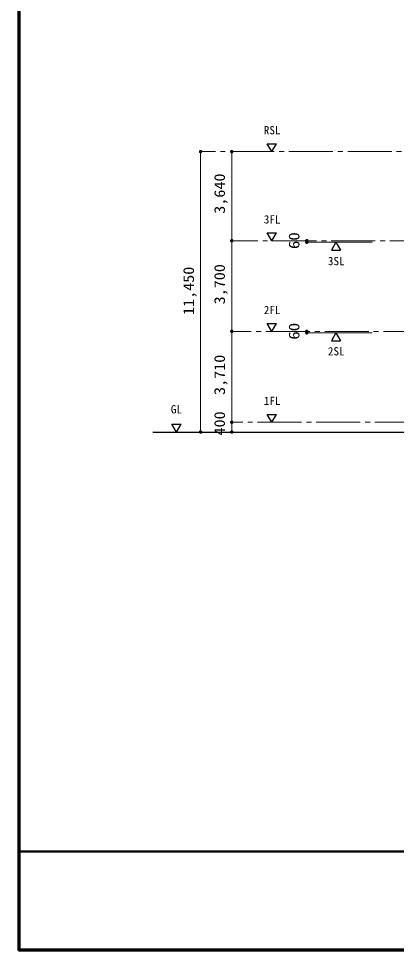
# Model space of a CAD drawing. Units: millimetres at full size, sheet at 1:200; details may follow other scales. Extents: x -55340 to 55340, y -38040 to 38040.
# Drawn here: x -55340 to -39902, y -38040 to 0 of the extents above; entities that cross this region are included whole.
import ezdxf
from ezdxf.enums import TextEntityAlignment as Align

# ---------------------------------------------------------------- set-up
doc = ezdxf.new("R2010")
doc.units = ezdxf.units.MM
doc.header["$LTSCALE"] = 200
doc.header["$PDMODE"] = 32
doc.header["$PDSIZE"] = 100
doc.linetypes.add('CHAIN2', pattern=[12, 9, -1, 1, -1])
for name, color, linetype, lineweight in [('0-5_建具(ｻｯｼ)', 4, 'Continuous', 9), ('0-A_寸法', 4, 'CHAIN2', 9), ('F-0_F-0ﾚｲﾔ', 5, 'Continuous', 50)]:
    doc.layers.add(name, color=color, linetype=linetype, lineweight=lineweight)
doc.styles.add('ＭＳ ゴシック', font='')
doc.styles.get('ＭＳ ゴシック').set_extended_font_data('MS Gothic')

msp = doc.modelspace()

# ---------------------------------------------------------------- linework, layer by layer
at = {"layer": '0-5_建具(ｻｯｼ)', "color": 2, "lineweight": 25}
for p, q in [((-44992.1, -5428.2), (-44806.6, -5106.9)), ((-44992.1, -9068.2), (-44806.6, -8746.9)), ((-42373.3, -9127.8), (-42187.8, -9449.1)), ((-44992.1, -12768.2), (-44806.6, -12446.9)), ((-42373.3, -12827.8), (-42187.8, -13149.1)), ((-44992.1, -16478.2), (-44806.6, -16156.9)), ((-48889.4, -16878.2), (-48703.8, -16556.9)), ((-49861, -16878), (-15536.2, -16878))]:
    msp.add_line(p, q, dxfattribs=at)
for points in [[(-44992.1, -5428.2), (-45177.7, -5106.9), (-44806.6, -5106.9)], [(-44992.1, -9068.2), (-45177.7, -8746.9), (-44806.6, -8746.9)], [(-42373.3, -9127.8), (-42558.8, -9449.1), (-42187.8, -9449.1)], [(-44992.1, -12768.2), (-45177.7, -12446.9), (-44806.6, -12446.9)], [(-42373.3, -12827.8), (-42558.8, -13149.1), (-42187.8, -13149.1)], [(-44992.1, -16478.2), (-45177.7, -16156.9), (-44806.6, -16156.9)], [(-48889.4, -16878.2), (-49074.9, -16556.9), (-48703.8, -16556.9)]]:
    msp.add_lwpolyline(points, dxfattribs=at)
at = {"layer": '0-A_寸法', "linetype": 'Continuous'}
for p, q in [((-47902.2, -5428), (-47902.2, -16878)), ((-43562.1, -9068), (-43562.1, -9128)), ((-43562.1, -9128), (-40887.3, -9128)), ((-43562.1, -12768), (-43562.1, -12828)), ((-43562.1, -12828), (-40887.3, -12828)), ((-46627.4, -16428), (-46627.4, -16878))]:
    msp.add_line(p, q, dxfattribs=at)
at = {"layer": '0-A_寸法'}
for p, q in [((-18492.3, -5428), (-47902.2, -5428)), ((-38364.2, -9068), (-46627.4, -9068)), ((-19432.3, -12768), (-46627.4, -12768)), ((-36577.3, -16478), (-46627.4, -16478))]:
    msp.add_line(p, q, dxfattribs=at)
at = {"layer": '0-A_寸法', "linetype": 'Continuous'}
msp.add_lwpolyline([(-46627.4, -16428), (-46627.4, -12728), (-46627.4, -9028), (-46627.4, -5428)], dxfattribs=at)
at = {"layer": '0-A_寸法', "color": 6}
for p in [(-47902.2, -5428), (-46627.4, -5428), (-46627.4, -9068), (-43562.1, -9068), (-43562.1, -9128), (-46627.4, -12768), (-43562.1, -12768), (-43562.1, -12828), (-46627.4, -16478), (-47902.2, -16878), (-46627.4, -16878)]:
    msp.add_point(p, dxfattribs=at)
at = {"layer": 'F-0_F-0ﾚｲﾔ'}
for p, q in [((-55340, 38040), (-55340, -38040)), ((-55300, 38000), (-55300, -38000)), ((-55300, -34000), (55300, -34000)), ((-55340, -38040), (55340, -38040)), ((-55300, -38000), (55300, -38000))]:
    msp.add_line(p, q, dxfattribs=at)

# ---------------------------------------------------------------- texts
at = {"layer": '0-5_建具(ｻｯｼ)', "color": 2, "style": 'ＭＳ ゴシック'}
for s, p in [('RSL', (-45321.9, -4825.4)), ('3FL', (-45321.9, -8465.4)), ('3SL', (-42703, -10168.3)), ('2FL', (-45321.9, -12165.4)), ('2SL', (-42703, -13850.8)), ('1FL', (-45321.9, -15875.4)), ('GL', (-49120.6, -16218.3))]:
    msp.add_text(s, height=337.2, dxfattribs=at).set_placement(p, align=Align.BOTTOM_LEFT)
at = {"layer": '0-A_寸法', "color": 2, "style": 'ＭＳ ゴシック'}
for s, width, p in [('3,640', 1.1, (-46775.2, -7968)), ('60', 1.15, (-43732.1, -9408)), ('11,450', 1.1, (-48041.2, -12103)), ('3,700', 1.1, (-46775.2, -11668)), ('60', 1.15, (-43732.1, -13108)), ('3,710', 1.1, (-46775.2, -15368)), ('400', 1.1, (-46775.2, -17021.8))]:
    msp.add_text(s, height=439.9, rotation=90, dxfattribs=dict(at, width=width)).set_placement(p, align=Align.BOTTOM_LEFT)

doc.saveas('drawing.dxf')
